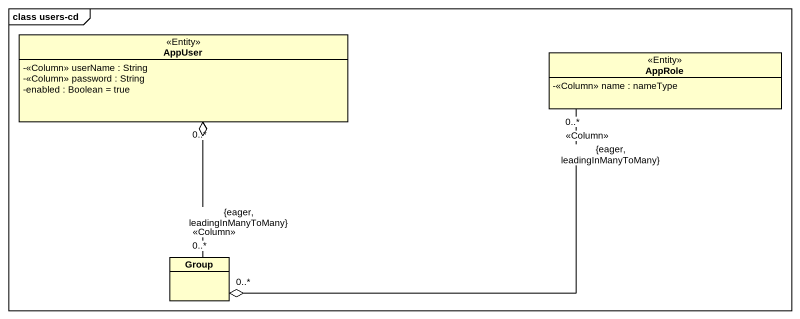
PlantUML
@startuml
mainframe class users-cd
hide circle
hide empty members
skinparam classAttributeIconSize 0
class AppUser <<Entity>> {
  -<<Column>> userName : String
  -<<Column>> password : String
  -enabled : Boolean = true
}
class AppRole <<Entity>> {
  -<<Column>> name : nameType
}
class "Group" as Group_
AppUser "0..*" o-- "0..*\n<<Column>>\n{eager, leadingInManyToMany}" Group_
Group_ "0..*" o-right- "0..*\n<<Column>>\n{eager, leadingInManyToMany}" AppRole
@enduml
